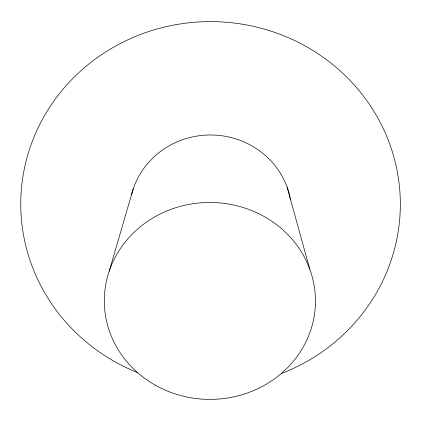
<?xml version="1.0" encoding="UTF-8"?>
<svg xmlns="http://www.w3.org/2000/svg" width="421" height="421" viewBox="0 0 421 421"><rect width="100%" height="100%" fill="white"/><g stroke="black" fill="none" stroke-linecap="round" stroke-linejoin="round"><path stroke-width="0.63" d="M109.228 271.103L133.246 188.834M287.169 187.308L309.793 269.203M137.362 372.511A189.787 182.53 0.4 0 1 60.603 92.173A189.787 182.53 0.4 0 1 361.981 94.193A189.787 182.53 0.4 0 1 281.481 373.48M131.578 194.481A81.221 78.001 0.4 0 1 213.342 135.03A81.221 78.001 0.4 0 1 290.558 199.938M155.081 385.041A105.576 98.467 0.4 0 0 315.429 303.194A105.576 98.467 0.4 0 0 159.122 214.536A105.576 98.467 0.4 0 0 155.081 385.041"/></g></svg>
